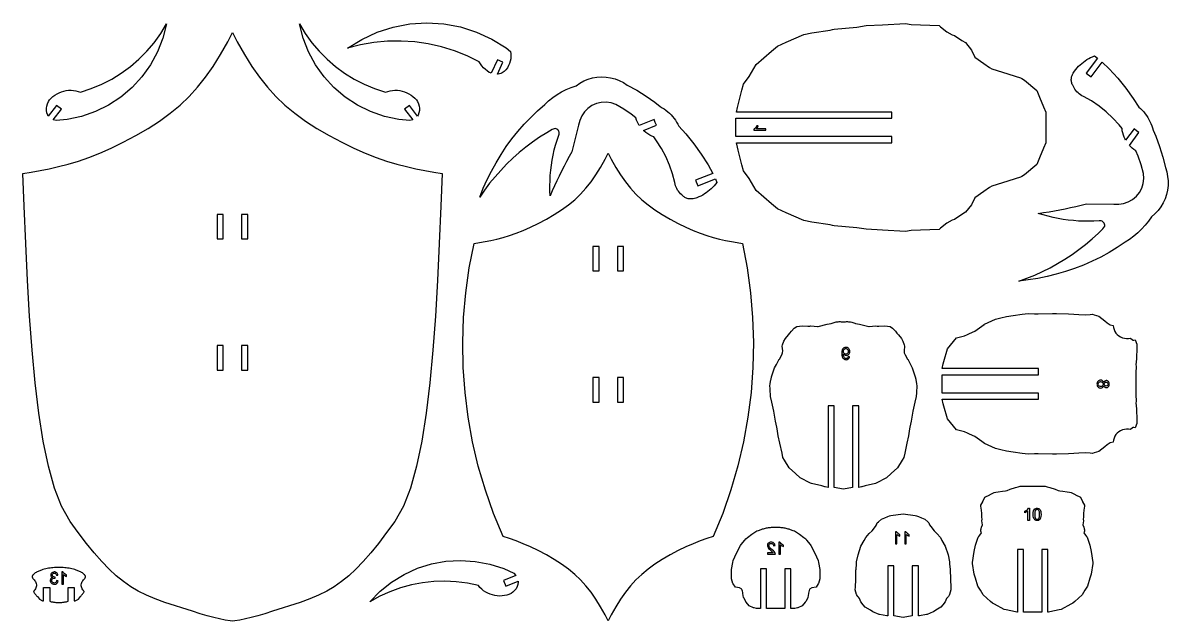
# Model space of a CAD drawing. Header units: millimetres. Extents: x 0 to 748, y -428 to 613.
# Drawn here: x 0 to 739, y -428 to -42 of the extents above; entities that cross this region are included whole.
import ezdxf

# ---------------------------------------------------------------- set-up
doc = ezdxf.new("R2010")
doc.units = ezdxf.units.MM
doc.layers.add('DEFAULT', color=7, linetype='ByLayer')

msp = doc.modelspace()

# ---------------------------------------------------------------- linework, layer by layer
at = {"layer": 'DEFAULT'}
for points in [[(24.84, -97.39), (21.72, -94.96), (16.39, -101.79), (16.05, -101.16), (15.54, -99.75), (15.26, -98.27), (15.21, -96.77), (15.39, -95.28), (15.79, -93.84), (16.42, -92.47), (17.25, -91.22), (18.25, -90.11), (19.42, -89.16), (20.69, -88.22), (22.03, -87.39), (23.43, -86.68), (24.9, -86.1), (26.41, -85.65), (27.95, -85.34), (29.52, -85.16), (31.09, -85.12), (32.66, -85.21), (34.22, -85.45), (35.75, -85.82), (37.24, -86.32), (44.15, -84.07), (50.86, -81.28), (57.33, -77.97), (63.52, -74.16), (69.38, -69.88), (74.89, -65.14), (80.01, -59.98), (84.71, -54.44), (88.95, -48.54), (92.72, -42.33), (90.35, -51.51), (86.88, -60.33), (82.35, -68.65), (76.84, -76.36), (70.42, -83.34), (63.2, -89.48), (55.28, -94.68), (46.78, -98.88), (37.83, -102), (28.57, -104), (21.44, -104.65), (19.6, -104.11), (24.84, -97.39)], [(249.47, -94.96), (246.35, -97.39), (251.59, -104.11), (249.75, -104.65), (242.62, -104), (233.36, -102), (224.41, -98.88), (215.91, -94.68), (207.99, -89.48), (200.77, -83.34), (194.35, -76.36), (188.84, -68.65), (184.31, -60.33), (180.84, -51.51), (178.48, -42.33), (182.24, -48.54), (186.48, -54.44), (191.18, -59.98), (196.3, -65.14), (201.81, -69.88), (207.67, -74.16), (213.86, -77.97), (220.33, -81.28), (227.04, -84.07), (233.95, -86.32), (235.44, -85.82), (236.97, -85.45), (238.53, -85.21), (240.1, -85.12), (241.68, -85.16), (243.24, -85.34), (244.78, -85.65), (246.29, -86.1), (247.76, -86.68), (249.17, -87.39), (250.51, -88.22), (251.77, -89.16), (252.94, -90.11), (253.95, -91.22), (254.77, -92.47), (255.4, -93.84), (255.8, -95.28), (255.98, -96.77), (255.93, -98.27), (255.65, -99.75), (255.14, -101.16), (254.8, -101.79), (249.47, -94.96)], [(306.28, -74.75), (309.87, -67.09), (306.28, -65.41), (302.2, -74.12), (301.8, -73.95), (301.05, -73.55), (299.73, -72.68), (298.5, -71.7), (297.36, -70.61), (296.32, -69.42), (295.39, -68.15), (294.57, -66.81), (286.7, -62.92), (278.54, -59.67), (270.15, -57.07), (261.59, -55.14), (252.9, -53.89), (244.13, -53.33), (235.35, -53.47), (226.61, -54.3), (217.96, -55.82), (209.46, -58.01), (218.74, -52.26), (228.67, -47.68), (239.07, -44.36), (249.81, -42.34), (260.71, -41.65), (271.61, -42.3), (282.36, -44.29), (292.77, -47.57), (302.71, -52.11), (312.02, -57.83), (314.77, -60.02), (314.98, -61.58), (315.02, -63.16), (314.89, -64.73), (314.59, -66.28), (314.12, -67.79), (313.49, -69.23), (312.71, -70.6), (311.79, -71.88), (310.74, -73.05), (310.03, -73.53), (309.27, -73.94), (308.48, -74.27), (307.66, -74.53), (306.82, -74.7), (306.28, -74.75)], [(460.63, -119.01), (560.78, -119.01), (560.78, -115.05), (460.27, -115.05), (460.27, -103.22), (560.78, -103.22), (560.78, -99.26), (460.63, -99.26), (461.15, -96.34), (461.76, -94.49), (464.14, -85.06), (465.12, -81.17), (468.8, -76.24), (473.29, -68.39), (483.17, -59.89), (487.09, -56.61), (492.75, -54.14), (504.02, -49.22), (509.2, -48.11), (521.04, -46.26), (522.61, -45.89), (523.58, -45.67), (538.26, -44.33), (544.36, -43.43), (554.74, -42.86), (569.78, -42.03), (573.28, -42.73), (591.37, -43.4), (592.34, -44.17), (596.39, -47.39), (599.77, -49.32), (601.31, -49.86), (606.12, -52.91), (608.47, -54.4), (612.31, -59.19), (614.51, -63.71), (620.26, -67.92), (623.9, -70.37), (625.32, -71.33), (632.3, -73.45), (643.83, -77.09), (644.72, -77.61), (646.54, -78.67), (654.5, -85.32), (656.25, -89.59), (658.82, -95.87), (660.33, -99.29), (660.33, -118.98), (658.82, -122.4), (656.25, -128.68), (654.5, -132.95), (646.54, -139.6), (644.72, -140.66), (643.83, -141.18), (632.3, -144.83), (625.32, -146.94), (623.9, -147.9), (620.26, -150.35), (614.51, -154.56), (612.31, -159.08), (608.47, -163.87), (606.12, -165.36), (601.31, -168.41), (599.77, -168.95), (596.39, -170.88), (592.34, -174.11), (591.37, -174.87), (573.28, -175.54), (569.78, -176.24), (554.74, -175.41), (544.36, -174.84), (538.26, -173.94), (523.58, -172.6), (522.61, -172.38), (521.04, -172.01), (509.2, -170.16), (504.02, -169.06), (492.75, -164.13), (487.09, -161.66), (483.17, -158.38), (473.29, -149.88), (468.8, -142.03), (465.12, -137.1), (464.14, -133.21), (461.76, -123.79), (461.15, -121.93), (460.63, -119.01)], [(136.81, -427.5), (135.28, -427.65), (133.75, -427.5), (130.51, -427), (126.99, -426.28), (123.16, -425.36), (118.98, -424.23), (114.4, -422.89), (109.39, -421.34), (91.61, -415.6), (85.29, -413.37), (79.67, -411.01), (74.46, -408.4), (69.56, -405.48), (64.84, -402.18), (60.21, -398.42), (55.59, -394.13), (50.9, -389.25), (46.08, -383.71), (41.07, -377.48), (35.77, -370.48), (30.58, -363.34), (24.98, -353.58), (20.42, -341.88), (16.46, -327.76), (13.08, -311.56), (10.24, -293.52), (7.87, -273.9), (5.91, -252.91), (4.29, -230.79), (2.94, -207.77), (1.8, -184.08), (0.8, -159.93), (0, -138.84), (5.42, -137.97), (11.12, -136.97), (16.99, -135.8), (23.04, -134.41), (29.31, -132.76), (35.82, -130.78), (42.58, -128.43), (49.63, -125.67), (57, -122.44), (64.72, -118.7), (72.85, -114.39), (80.85, -109.74), (88.24, -104.96), (95.08, -99.97), (101.42, -94.71), (107.3, -89.11), (112.79, -83.11), (117.94, -76.66), (122.84, -69.69), (127.57, -62.11), (132.2, -53.86), (135.28, -47.86), (138.36, -53.86), (143, -62.11), (147.72, -69.69), (152.62, -76.66), (157.77, -83.11), (163.26, -89.11), (169.14, -94.71), (175.48, -99.97), (182.32, -104.96), (189.72, -109.74), (197.72, -114.39), (205.84, -118.7), (213.56, -122.44), (220.93, -125.67), (227.98, -128.43), (234.75, -130.78), (241.25, -132.76), (247.52, -134.41), (253.57, -135.8), (259.44, -136.97), (265.14, -137.97), (270.56, -138.84), (269.76, -159.93), (268.76, -184.08), (267.62, -207.77), (266.27, -230.79), (264.65, -252.91), (262.69, -273.9), (260.33, -293.52), (257.48, -311.56), (254.11, -327.76), (250.14, -341.88), (245.58, -353.58), (239.98, -363.34), (234.79, -370.48), (229.5, -377.48), (224.48, -383.71), (219.66, -389.25), (214.97, -394.13), (210.35, -398.42), (205.73, -402.18), (201.01, -405.48), (196.1, -408.4), (190.89, -411.01), (185.28, -413.37), (178.95, -415.6), (161.17, -421.34), (156.16, -422.89), (151.58, -424.23), (147.4, -425.36), (143.57, -426.28), (140.05, -427), (136.81, -427.5)], [(729.49, -110.85), (731.21, -114.83), (733.65, -121.44), (735.71, -128.18), (737.39, -135.02), (738.29, -137.82), (738.88, -140.71), (739.17, -143.64), (739.14, -146.59), (738.8, -149.52), (738.15, -152.39), (737.2, -155.18), (735.96, -157.85), (734.45, -160.38), (732.67, -162.73), (730.66, -164.88), (728.42, -166.8), (726.49, -169.6), (724.38, -172.26), (722.1, -174.78), (719.66, -177.15), (717.08, -179.36), (714.35, -181.39), (711.5, -183.24), (706.36, -186.62), (701.07, -189.78), (695.66, -192.71), (690.13, -195.41), (684.49, -197.88), (678.76, -200.11), (672.93, -202.09), (667.03, -203.83), (661.05, -205.32), (655.03, -206.55), (648.95, -207.53), (642.84, -208.26), (648.02, -206.42), (653.12, -204.37), (658.13, -202.11), (663.05, -199.66), (667.87, -197.01), (672.58, -194.17), (677.17, -191.14), (681.63, -187.93), (685.96, -184.55), (690.16, -180.99), (694.2, -177.27), (697.01, -174.46), (698.24, -172.76), (698.26, -172.12), (698.14, -171.49), (697.9, -170.9), (697.54, -170.37), (697.07, -169.93), (696.53, -169.59), (695.93, -169.38), (695.29, -169.29), (694.66, -169.34), (691.34, -169.54), (688.02, -169.63), (684.7, -169.62), (681.38, -169.49), (678.06, -169.25), (674.76, -168.9), (671.47, -168.45), (668.2, -167.88), (664.94, -167.21), (661.72, -166.43), (658.52, -165.54), (655.35, -164.54), (658.84, -164.04), (662.33, -163.49), (665.81, -162.9), (669.28, -162.25), (672.75, -161.56), (676.2, -160.82), (679.64, -160.03), (683.07, -159.19), (686.49, -158.31), (704.17, -158.61), (707.35, -158.72), (710.49, -158.24), (713.5, -157.19), (716.26, -155.61), (718.68, -153.55), (720.68, -151.07), (722.19, -148.27), (723.16, -145.25), (723.56, -142.09), (723.37, -138.92), (721.8, -133.19), (719.79, -127.61), (718.24, -124.19), (717.04, -123.36), (715.9, -122.45), (714.84, -121.45), (714.18, -120.73), (720.37, -112.45), (718.79, -111.27), (717.2, -110.08), (711.77, -117.34), (711.43, -116.74), (710.81, -115.41), (710.3, -114.04), (709.9, -112.64), (709.6, -111.21), (709.42, -109.76), (707.57, -107.39), (703.56, -103.02), (699.21, -98.98), (694.57, -95.3), (689.64, -91.99), (684.47, -89.09), (683.55, -88.63), (682.68, -88.1), (681.85, -87.5), (681.06, -86.84), (680.34, -86.11), (679.67, -85.33), (679.07, -84.51), (678.53, -83.63), (678.06, -82.72), (677.86, -82.24), (677.58, -81.78), (677.33, -81.29), (677.13, -80.79), (676.96, -80.27), (676.83, -79.74), (676.74, -79.21), (676.69, -78.66), (676.69, -78.12), (676.72, -77.58), (676.8, -77.04), (676.91, -76.51), (677.16, -75.69), (677.46, -74.9), (677.83, -74.13), (678.26, -73.39), (678.74, -72.69), (679.58, -71.61), (680.47, -70.58), (681.41, -69.59), (682.4, -68.65), (683.42, -67.75), (684.49, -66.9), (685.59, -66.1), (686.73, -65.36), (687.91, -64.66), (689.11, -64.03), (690.35, -63.45), (691.61, -62.93), (693.56, -64.39), (686.28, -74.13), (689.45, -76.5), (696.58, -66.97), (701.04, -71.29), (706.62, -77.35), (711.86, -83.71), (716.72, -90.36), (720.35, -95.96), (721.44, -96.96), (722.47, -98.02), (723.46, -99.12), (724.38, -100.27), (725.25, -101.47), (726.05, -102.71), (726.8, -103.99), (727.47, -105.31), (728.08, -106.65), (728.62, -108.03), (729.09, -109.43), (729.49, -110.85)], [(407.96, -92.9), (411.36, -95.6), (412.63, -96.35), (413.86, -97.17), (415.05, -98.05), (416.19, -98.98), (417.29, -99.98), (418.33, -101.02), (419.32, -102.12), (420.26, -103.27), (421.13, -104.46), (421.94, -105.7), (422.69, -106.97), (423.37, -108.28), (427.85, -113.24), (433.01, -119.66), (437.8, -126.36), (442.21, -133.32), (445.23, -138.75), (434.18, -143.17), (435.65, -146.84), (446.94, -142.33), (447.85, -144.59), (447.02, -145.68), (446.14, -146.72), (445.21, -147.72), (444.24, -148.67), (443.22, -149.58), (442.17, -150.44), (441.07, -151.25), (439.94, -152.01), (438.77, -152.72), (437.57, -153.37), (436.34, -153.96), (435.09, -154.49), (434.29, -154.78), (433.46, -155), (432.63, -155.16), (431.78, -155.25), (430.93, -155.28), (430.38, -155.25), (429.84, -155.18), (429.31, -155.07), (428.79, -154.93), (428.28, -154.74), (427.78, -154.52), (427.3, -154.26), (426.85, -153.96), (426.41, -153.63), (426.01, -153.27), (425.63, -152.88), (425.22, -152.55), (424.46, -151.87), (423.76, -151.12), (423.11, -150.33), (422.53, -149.48), (422.02, -148.59), (421.59, -147.66), (421.22, -146.71), (420.94, -145.72), (420.73, -144.72), (419.26, -138.97), (417.34, -133.36), (414.99, -127.91), (412.21, -122.67), (409.03, -117.67), (407.22, -115.27), (405.86, -114.72), (404.56, -114.06), (403.31, -113.31), (402.12, -112.46), (401, -111.52), (400.5, -111.04), (408.92, -107.67), (408.19, -105.83), (407.45, -103.99), (397.85, -107.83), (397.33, -107.01), (396.64, -105.72), (396.05, -104.39), (395.57, -103.01), (392.66, -100.62), (387.79, -97.24), (382.67, -94.25), (379.65, -93.24), (376.5, -92.81), (373.32, -92.97), (370.23, -93.7), (367.32, -94.99), (364.7, -96.8), (362.46, -99.05), (360.67, -101.68), (359.4, -104.6), (358.68, -107.69), (354.39, -124.85), (352.65, -127.92), (350.96, -131.02), (349.3, -134.14), (347.69, -137.29), (346.13, -140.45), (344.61, -143.64), (343.13, -146.84), (341.7, -150.07), (340.31, -153.32), (340.17, -150), (340.14, -146.68), (340.22, -143.36), (340.41, -140.04), (340.71, -136.73), (341.12, -133.44), (341.64, -130.16), (342.27, -126.89), (343.01, -123.66), (343.85, -120.44), (344.8, -117.26), (345.85, -114.11), (346.06, -113.5), (346.14, -112.87), (346.09, -112.23), (345.9, -111.62), (345.6, -111.06), (345.18, -110.57), (344.67, -110.18), (344.09, -109.91), (343.47, -109.76), (341.51, -110.5), (338.07, -112.5), (333.43, -115.44), (328.91, -118.57), (324.52, -121.88), (320.26, -125.36), (316.15, -129.01), (312.19, -132.82), (308.38, -136.79), (304.74, -140.9), (301.27, -145.16), (297.97, -149.56), (294.85, -154.09), (297.13, -148.37), (299.65, -142.76), (302.4, -137.25), (305.38, -131.87), (308.59, -126.61), (312.01, -121.5), (315.65, -116.54), (319.49, -111.73), (323.54, -107.09), (327.77, -102.62), (332.19, -98.33), (336.78, -94.24), (339.31, -91.96), (341.98, -89.86), (344.77, -87.93), (347.69, -86.19), (350.72, -84.64), (353.84, -83.29), (357.04, -82.15), (359.48, -80.49), (362.07, -79.1), (364.8, -77.99), (367.64, -77.18), (370.54, -76.67), (373.48, -76.48), (376.42, -76.6), (379.34, -77.03), (382.19, -77.76), (384.95, -78.8), (387.58, -80.12), (390.06, -81.72), (396.24, -85.11), (402.21, -88.84), (407.96, -92.9)], [(479.59, -110.93), (479.59, -109.98), (473.49, -109.98), (473.82, -109.58), (474.15, -109.07), (474.65, -108.06), (473.72, -108.06), (473.3, -108.81), (472.81, -109.47), (472.28, -109.98), (471.77, -110.32), (471.77, -110.93), (479.59, -110.93)], [(375.83, -129.58), (377.81, -125.74), (379.78, -129.58), (382.74, -134.86), (385.77, -139.7), (388.9, -144.17), (392.2, -148.3), (395.71, -152.13), (399.48, -155.72), (403.53, -159.09), (407.91, -162.28), (412.64, -165.34), (417.77, -168.31), (422.97, -171.07), (427.9, -173.47), (432.62, -175.53), (437.13, -177.3), (441.46, -178.8), (445.63, -180.07), (449.64, -181.13), (453.51, -182.02), (457.27, -182.77), (460.92, -183.41), (464.39, -183.96), (467.41, -199.78), (469.6, -215.74), (470.96, -231.78), (471.47, -247.88), (471.15, -263.98), (469.98, -280.05), (467.97, -296.03), (465.13, -311.88), (461.46, -327.56), (456.98, -343.03), (451.7, -358.25), (445.63, -373.17), (441.46, -374.43), (437.13, -375.93), (432.62, -377.7), (427.9, -379.77), (422.97, -382.16), (417.77, -384.92), (412.64, -387.89), (407.91, -390.95), (403.53, -394.15), (399.48, -397.52), (395.71, -401.1), (392.2, -404.94), (388.9, -409.07), (385.77, -413.53), (382.74, -418.38), (379.78, -423.66), (377.81, -427.5), (375.83, -423.66), (372.87, -418.38), (369.85, -413.53), (366.71, -409.07), (363.41, -404.94), (359.9, -401.1), (356.14, -397.52), (352.08, -394.15), (347.7, -390.95), (342.97, -387.89), (337.85, -384.92), (332.65, -382.16), (327.71, -379.77), (322.99, -377.7), (318.48, -375.93), (314.15, -374.43), (309.99, -373.17), (303.84, -358.27), (298.49, -343.07), (293.95, -327.61), (290.25, -311.92), (287.39, -296.06), (285.37, -280.07), (284.21, -264), (283.9, -247.89), (284.45, -231.78), (285.86, -215.73), (288.12, -199.77), (291.23, -183.96), (294.7, -183.41), (298.35, -182.77), (302.1, -182.02), (305.98, -181.13), (309.99, -180.07), (314.15, -178.8), (318.48, -177.3), (322.99, -175.53), (327.71, -173.47), (332.65, -171.07), (337.85, -168.31), (342.97, -165.34), (347.7, -162.28), (352.08, -159.09), (356.14, -155.72), (359.9, -152.13), (363.41, -148.3), (366.71, -144.17), (369.85, -139.7), (372.87, -134.86), (375.83, -129.58)], [(125.4, -165.22), (125.4, -181.06), (127.38, -181.06), (129.36, -181.06), (129.36, -165.22), (127.38, -165.22), (125.4, -165.22)], [(141.2, -165.22), (141.2, -181.06), (143.18, -181.06), (145.16, -181.06), (145.16, -165.22), (143.18, -165.22), (141.2, -165.22)], [(367.93, -185.86), (367.93, -201.7), (369.91, -201.7), (371.89, -201.7), (371.89, -185.86), (369.91, -185.86), (367.93, -185.86)], [(383.72, -185.86), (383.72, -201.7), (385.7, -201.7), (387.68, -201.7), (387.68, -185.86), (385.7, -185.86), (383.72, -185.86)], [(593.29, -280.47), (593.29, -268.64), (655.6, -268.64), (655.6, -264.68), (593.29, -264.68), (594.05, -261.7), (594.4, -260.15), (596.81, -251.98), (596.83, -251.96), (596.87, -251.91), (602.49, -244.94), (607.73, -243.54), (609.78, -242.75), (611.07, -242.15), (614.39, -240.61), (620.48, -236.17), (620.52, -236.13), (620.58, -236.09), (627.85, -232.77), (631.11, -232.04), (634.84, -231.16), (639.24, -230.49), (644.9, -229.62), (648.77, -229.07), (653.01, -229.38), (655.4, -229.33), (664.46, -229.23), (665.18, -229.21), (667.16, -229.27), (674.94, -229.34), (678.26, -229.53), (681.62, -229.73), (686.09, -229.94), (688.87, -229.74), (690.32, -229.5), (691.51, -230.09), (694.5, -230.99), (698.27, -233.9), (699.85, -235.11), (701.84, -236.47), (703.76, -236.96), (703.93, -238.25), (704.28, -239.51), (704.82, -240.69), (705.53, -241.79), (706.38, -242.77), (707.38, -243.61), (708.49, -244.3), (709.68, -244.82), (710.94, -245.15), (712.24, -245.29), (713.54, -245.25), (714.82, -245.01), (716.14, -246.25), (716.3, -246.4), (716.46, -246.47), (716.98, -246.37), (717.95, -246.15), (718.93, -248.87), (719.01, -249.43), (718.89, -251.13), (718.77, -258.41), (718.4, -262.29), (718.47, -263.22), (718.46, -264.13), (718.41, -266.66), (718.41, -282.45), (718.46, -284.98), (718.47, -285.89), (718.4, -286.81), (718.77, -290.69), (718.89, -297.97), (719.01, -299.67), (718.93, -300.24), (717.95, -302.95), (716.98, -302.73), (716.46, -302.63), (716.3, -302.7), (716.14, -302.86), (714.82, -304.1), (713.54, -303.86), (712.24, -303.81), (710.94, -303.96), (709.68, -304.29), (708.49, -304.81), (707.38, -305.49), (706.38, -306.34), (705.53, -307.32), (704.82, -308.41), (704.28, -309.6), (703.93, -310.85), (703.76, -312.15), (701.84, -312.64), (699.85, -313.99), (698.27, -315.2), (694.5, -318.12), (691.51, -319.02), (690.32, -319.6), (688.87, -319.37), (686.09, -319.16), (681.62, -319.38), (678.26, -319.57), (674.94, -319.76), (667.16, -319.84), (665.18, -319.89), (664.46, -319.87), (655.4, -319.77), (653.01, -319.73), (648.77, -320.03), (644.9, -319.48), (639.24, -318.62), (634.84, -317.95), (631.11, -317.07), (627.85, -316.34), (620.58, -313.01), (620.52, -312.98), (620.48, -312.94), (614.39, -308.5), (611.07, -306.95), (609.78, -306.35), (607.73, -305.57), (602.49, -304.16), (596.87, -297.2), (596.83, -297.15), (596.81, -297.13), (594.4, -288.95), (594.05, -287.4), (593.29, -284.43), (655.6, -284.43), (655.6, -280.47), (593.29, -280.47)], [(528.91, -234.49), (529.58, -234.58), (530.25, -234.49), (530.92, -234.44), (531.6, -234.41), (532.27, -234.41), (532.94, -234.45), (533.61, -234.52), (534.28, -234.62), (534.94, -234.75), (535.59, -234.91), (536.24, -235.1), (536.88, -235.32), (537.5, -235.57), (540, -236.01), (545.95, -237.46), (546.28, -237.52), (550.56, -237.1), (551.29, -237.32), (552.44, -237.27), (556.26, -237.13), (559.67, -237.5), (561.28, -238.54), (563.14, -240.59), (564.14, -241.84), (565.09, -242.95), (567, -245.21), (567.98, -246.95), (568.78, -249.29), (569.12, -250.28), (568.71, -253.2), (568.77, -254.64), (569.41, -255.81), (570.9, -258.55), (571.14, -258.71), (571.31, -259.05), (572.39, -261.3), (572.8, -262.17), (574.07, -264.21), (574.63, -266.14), (575.9, -270.03), (576.25, -271.49), (576.35, -272.02), (576.77, -274.43), (576.97, -276.06), (576.92, -277.43), (576.81, -278.65), (576.79, -279.32), (576.72, -281.51), (576.62, -281.77), (576.56, -282.68), (575.8, -286.35), (574.4, -292.15), (574.27, -293.42), (573.32, -298.67), (572.5, -302.59), (572.36, -303.59), (571.59, -308.07), (570.51, -312.79), (569.19, -319.21), (568.65, -322.04), (567.57, -323.9), (564.49, -328.79), (560.41, -332.45), (557.49, -335.14), (550.84, -338.61), (550.24, -338.92), (543.59, -340.44), (541.52, -341.02), (541.33, -341.06), (539.46, -341.52), (539.46, -288.79), (535.5, -288.79), (535.5, -341.52), (529.58, -342.51), (523.67, -341.52), (523.67, -288.79), (519.71, -288.79), (519.71, -341.52), (517.84, -341.06), (517.65, -341.02), (515.57, -340.44), (508.92, -338.92), (508.33, -338.61), (501.68, -335.14), (498.75, -332.45), (494.68, -328.79), (491.6, -323.9), (490.51, -322.04), (489.98, -319.21), (488.66, -312.79), (487.57, -308.07), (486.8, -303.59), (486.66, -302.59), (485.85, -298.67), (484.9, -293.42), (484.76, -292.15), (483.37, -286.35), (482.61, -282.68), (482.55, -281.77), (482.44, -281.51), (482.37, -279.32), (482.35, -278.65), (482.25, -277.43), (482.2, -276.06), (482.39, -274.43), (482.82, -272.02), (482.91, -271.49), (483.26, -270.03), (484.53, -266.14), (485.09, -264.21), (486.36, -262.17), (486.78, -261.3), (487.85, -259.05), (488.03, -258.71), (488.27, -258.55), (489.76, -255.81), (490.39, -254.64), (490.45, -253.2), (490.04, -250.28), (490.38, -249.29), (491.19, -246.95), (492.17, -245.21), (494.08, -242.95), (495.02, -241.84), (496.03, -240.59), (497.89, -238.54), (499.5, -237.5), (502.91, -237.13), (506.72, -237.27), (507.87, -237.32), (508.6, -237.1), (512.88, -237.52), (513.21, -237.46), (519.16, -236.01), (521.66, -235.57), (522.29, -235.32), (522.92, -235.1), (523.57, -234.91), (524.22, -234.75), (524.89, -234.62), (525.55, -234.52), (526.22, -234.45), (526.9, -234.41), (527.57, -234.41), (528.24, -234.44), (528.91, -234.49)], [(125.4, -249.89), (125.4, -265.73), (127.38, -265.73), (129.36, -265.73), (129.36, -249.89), (127.38, -249.89), (125.4, -249.89)], [(141.2, -249.89), (141.2, -265.73), (143.18, -265.73), (145.16, -265.73), (145.16, -249.89), (143.18, -249.89), (141.2, -249.89)], [(533.55, -257.03), (532.63, -256.95), (532.46, -257.51), (532.18, -257.89), (531.81, -258.11), (531.34, -258.18), (530.93, -258.13), (530.57, -257.98), (530.26, -257.74), (530.02, -257.44), (529.83, -257.04), (529.67, -256.53), (529.56, -255.95), (529.52, -255.36), (529.53, -255.17), (529.87, -255.58), (530.31, -255.91), (530.83, -256.12), (531.39, -256.19), (531.85, -256.15), (532.28, -256.02), (532.67, -255.8), (533.02, -255.49), (533.32, -255.11), (533.53, -254.68), (533.65, -254.19), (533.69, -253.64), (533.65, -253.08), (533.52, -252.58), (533.3, -252.13), (532.99, -251.74), (532.62, -251.42), (532.21, -251.2), (531.75, -251.06), (531.24, -251.01), (530.52, -251.12), (529.86, -251.42), (529.3, -251.92), (528.9, -252.59), (528.76, -253.01), (528.65, -253.52), (528.57, -254.78), (528.65, -256.12), (528.9, -257.16), (529.3, -257.94), (529.56, -258.25), (529.86, -258.5), (530.19, -258.71), (530.56, -258.85), (530.94, -258.94), (531.36, -258.97), (531.8, -258.94), (532.19, -258.84), (532.54, -258.68), (532.85, -258.46), (533.11, -258.18), (533.32, -257.85), (533.46, -257.47), (533.55, -257.03)], [(529.63, -253.6), (529.66, -253.21), (529.74, -252.86), (529.88, -252.55), (530.07, -252.29), (530.3, -252.08), (530.56, -251.93), (530.83, -251.84), (531.13, -251.81), (531.44, -251.84), (531.72, -251.94), (531.99, -252.1), (532.24, -252.33), (532.44, -252.61), (532.59, -252.92), (532.68, -253.28), (532.71, -253.68), (532.68, -254.03), (532.6, -254.35), (532.46, -254.63), (532.26, -254.88), (532.02, -255.09), (531.76, -255.23), (531.47, -255.32), (531.15, -255.35), (530.84, -255.32), (530.55, -255.23), (530.29, -255.09), (530.06, -254.88), (529.88, -254.63), (529.74, -254.33), (529.63, -253.6)], [(367.93, -270.53), (367.93, -286.37), (369.91, -286.37), (371.89, -286.37), (371.89, -270.53), (369.91, -270.53), (367.93, -270.53)], [(383.72, -270.53), (383.72, -286.37), (385.7, -286.37), (387.68, -286.37), (387.68, -270.53), (385.7, -270.53), (383.72, -270.53)], [(697.62, -275.8), (697.88, -276.32), (698.24, -276.68), (698.69, -276.9), (699.21, -276.97), (699.62, -276.93), (699.99, -276.82), (700.33, -276.63), (700.64, -276.36), (700.89, -276.03), (701.07, -275.65), (701.18, -275.21), (701.22, -274.73), (701.18, -274.25), (701.07, -273.81), (700.88, -273.43), (700.62, -273.09), (700.31, -272.82), (699.97, -272.63), (699.59, -272.51), (699.18, -272.47), (698.68, -272.54), (698.24, -272.75), (697.88, -273.11), (697.62, -273.62), (697.31, -272.99), (696.87, -272.53), (696.3, -272.24), (695.62, -272.15), (695.14, -272.2), (694.7, -272.33), (694.3, -272.55), (693.94, -272.86), (693.65, -273.24), (693.43, -273.68), (693.31, -274.17), (693.26, -274.72), (693.31, -275.27), (693.44, -275.76), (693.65, -276.19), (693.95, -276.58), (694.31, -276.88), (694.71, -277.11), (695.16, -277.24), (695.65, -277.28), (696.35, -277.19), (696.92, -276.9), (697.35, -276.43), (697.62, -275.8)], [(695.64, -276.3), (695.24, -276.25), (694.85, -276.11), (694.51, -275.86), (694.26, -275.53), (694.1, -275.13), (694.05, -274.71), (694.08, -274.38), (694.16, -274.08), (694.3, -273.81), (694.49, -273.57), (694.73, -273.38), (694.99, -273.24), (695.29, -273.16), (695.61, -273.13), (695.94, -273.16), (696.24, -273.24), (696.51, -273.39), (696.75, -273.59), (696.95, -273.83), (697.09, -274.11), (697.18, -274.41), (697.21, -274.74), (697.18, -275.06), (697.09, -275.35), (696.96, -275.62), (696.76, -275.86), (696.52, -276.05), (696.26, -276.19), (695.97, -276.27), (695.64, -276.3)], [(699.24, -275.99), (698.74, -275.9), (698.34, -275.64), (698.07, -275.23), (697.99, -274.71), (698.07, -274.21), (698.33, -273.81), (698.72, -273.54), (699.19, -273.45), (699.67, -273.54), (700.07, -273.82), (700.34, -274.22), (700.43, -274.72), (700.34, -275.22), (700.08, -275.63), (699.69, -275.9), (699.24, -275.99)], [(643.86, -340.61), (659.65, -340.61), (659.86, -340.67), (661.02, -340.98), (662.77, -341.45), (666.26, -342.56), (668.2, -343.45), (669.33, -343.66), (671.23, -343.87), (674.07, -344.33), (675.46, -344.56), (676.54, -344.58), (679.12, -345.97), (679.3, -346.08), (682.6, -347.75), (683.86, -350.4), (683.97, -350.61), (685.12, -352.76), (685.11, -353.53), (685.02, -354.72), (684.86, -356.13), (684.61, -358.3), (684.64, -358.64), (684.57, -360.58), (684.42, -361.79), (684.5, -363.02), (684.22, -365.54), (684.7, -367), (685.1, -368.22), (685.16, -368.72), (685.16, -369.19), (685.23, -369.6), (685.24, -369.69), (684.87, -370.66), (685.89, -372.17), (686.46, -373), (686.87, -373.47), (687.14, -374.24), (688.65, -378.62), (689.53, -382.73), (690.51, -389.87), (690.54, -390.21), (690.51, -390.57), (689.45, -397.35), (688.65, -399.96), (687.07, -405.06), (685.53, -407.76), (683.78, -410.78), (679, -414.99), (677.71, -416.13), (676.4, -416.81), (670.14, -420.2), (668.82, -420.46), (662.88, -421.62), (662.03, -421.8), (661.63, -421.88), (661.63, -381.42), (659.65, -381.42), (657.67, -381.42), (657.67, -421.88), (645.84, -421.88), (645.84, -381.42), (643.86, -381.42), (641.88, -381.42), (641.88, -421.88), (641.48, -421.8), (640.62, -421.62), (634.69, -420.46), (633.37, -420.2), (627.11, -416.81), (625.8, -416.13), (624.51, -414.99), (619.73, -410.78), (617.98, -407.76), (616.44, -405.06), (614.86, -399.96), (614.05, -397.35), (612.99, -390.57), (612.96, -390.21), (613, -389.87), (613.97, -382.73), (614.86, -378.62), (616.37, -374.24), (616.64, -373.47), (617.05, -373), (617.61, -372.17), (618.64, -370.66), (618.26, -369.69), (618.28, -369.6), (618.35, -369.19), (618.35, -368.72), (618.41, -368.22), (618.81, -367), (619.29, -365.54), (619.01, -363.02), (619.09, -361.79), (618.94, -360.58), (618.87, -358.64), (618.89, -358.3), (618.65, -356.13), (618.48, -354.72), (618.4, -353.53), (618.39, -352.76), (619.54, -350.61), (619.65, -350.4), (620.91, -347.75), (624.21, -346.08), (624.39, -345.97), (626.97, -344.58), (628.05, -344.56), (629.43, -344.33), (632.28, -343.87), (634.18, -343.66), (635.31, -343.45), (637.25, -342.56), (640.74, -341.45), (642.49, -340.98), (643.65, -340.67), (643.86, -340.61)], [(560.22, -359.43), (568.11, -358.44), (576.01, -359.43), (576.85, -359.77), (578, -360.25), (579.95, -360.96), (582.05, -361.89), (584.04, -363.67), (584.76, -364.31), (585.23, -365.44), (586.02, -366.54), (588.09, -369.37), (589.9, -371.15), (592.25, -373.81), (593.22, -375.57), (595.28, -379.33), (597.13, -384.87), (597.15, -384.96), (598.08, -389.48), (598.13, -389.69), (598.18, -390.91), (598.45, -394.16), (598.51, -394.86), (598.68, -400.25), (598.71, -400.92), (598.91, -405.8), (598.98, -407.43), (598.1, -410.42), (598.02, -410.81), (597.95, -411.01), (597.37, -411.73), (596.95, -412.23), (596.21, -413.11), (595.36, -415.29), (593.78, -417.23), (592.5, -418.64), (589.22, -420.67), (587.69, -421.64), (587.56, -421.76), (583.59, -423.38), (583.29, -423.5), (578.69, -424.18), (578.31, -424.22), (577.99, -424.26), (577.99, -391.98), (574.03, -391.98), (574.03, -424.26), (568.11, -425.25), (562.2, -424.26), (562.2, -391.98), (558.24, -391.98), (558.24, -424.26), (557.92, -424.22), (557.54, -424.18), (552.94, -423.5), (552.63, -423.38), (548.67, -421.76), (548.53, -421.64), (547.01, -420.67), (543.73, -418.64), (542.44, -417.23), (540.87, -415.29), (540.02, -413.11), (539.27, -412.23), (538.86, -411.73), (538.28, -411.01), (538.21, -410.81), (538.13, -410.42), (537.25, -407.43), (537.32, -405.8), (537.52, -400.92), (537.54, -400.25), (537.72, -394.86), (537.78, -394.16), (538.05, -390.91), (538.1, -389.69), (538.15, -389.48), (539.08, -384.96), (539.1, -384.87), (540.95, -379.33), (543.01, -375.57), (543.98, -373.81), (546.33, -371.15), (548.14, -369.37), (550.21, -366.54), (551, -365.44), (551.47, -364.31), (552.19, -363.67), (554.18, -361.89), (556.28, -360.96), (558.22, -360.25), (559.38, -359.77), (560.22, -359.43)], [(649.65, -362.67), (648.69, -362.67), (648.69, -356.58), (648.3, -356.9), (647.79, -357.23), (646.78, -357.73), (646.78, -356.8), (647.53, -356.39), (648.18, -355.89), (648.7, -355.36), (649.03, -354.85), (649.65, -354.85), (649.65, -362.67)], [(652.1, -358.83), (652.17, -357.58), (652.38, -356.6), (652.74, -355.86), (653.23, -355.31), (653.53, -355.11), (653.86, -354.96), (654.23, -354.88), (654.64, -354.85), (655.23, -354.91), (655.74, -355.1), (656.17, -355.41), (656.52, -355.83), (656.79, -356.36), (657, -356.99), (657.13, -357.79), (657.18, -358.83), (657.11, -360.07), (656.9, -361.04), (656.54, -361.79), (656.05, -362.34), (655.76, -362.54), (655.42, -362.69), (655.05, -362.77), (654.64, -362.8), (654.11, -362.75), (653.63, -362.6), (653.22, -362.35), (652.87, -361.99), (652.53, -361.43), (652.29, -360.72), (652.15, -359.85), (652.1, -358.83)], [(653.08, -358.83), (653.11, -359.71), (653.19, -360.42), (653.33, -360.98), (653.53, -361.38), (653.77, -361.66), (654.03, -361.86), (654.32, -361.98), (654.64, -362.01), (654.95, -361.98), (655.24, -361.86), (655.51, -361.66), (655.75, -361.38), (655.94, -360.98), (656.08, -360.42), (656.17, -359.7), (656.19, -358.83), (656.17, -357.95), (656.08, -357.23), (655.94, -356.67), (655.75, -356.27), (655.51, -356), (655.24, -355.8), (654.95, -355.68), (654.63, -355.64), (654.32, -355.68), (654.04, -355.78), (653.79, -355.95), (653.58, -356.2), (653.36, -356.63), (653.21, -357.21), (653.11, -357.94), (653.08, -358.83)], [(485.22, -367.03), (485.88, -367.03), (486.55, -367.03), (487.22, -367.03), (487.88, -367.06), (488.54, -367.1), (489.21, -367.16), (489.87, -367.24), (490.53, -367.33), (491.19, -367.43), (491.84, -367.56), (492.49, -367.7), (493.14, -367.85), (493.78, -368.02), (494.31, -368.18), (495.33, -368.6), (497.05, -369.17), (497.98, -369.48), (499.31, -370.18), (501.21, -371.51), (504.16, -373.78), (505.25, -374.61), (505.77, -375.39), (508.19, -378.25), (508.54, -378.92), (511, -383.33), (512.26, -386.13), (513.34, -388.52), (513.47, -389.83), (514.36, -394.3), (514.39, -395.68), (514.46, -399.29), (514.31, -400.32), (513.61, -403.36), (513.39, -403.67), (511.92, -405.74), (509.26, -406.3), (507.76, -407.03), (507.72, -407.15), (507.42, -407.86), (507.4, -407.94), (507.08, -409.73), (507.07, -409.95), (506.64, -412.44), (506.54, -412.63), (505.25, -415.01), (505.2, -415.14), (504.99, -415.39), (503.02, -417.72), (500.28, -419.02), (499.87, -419.18), (498.19, -419.43), (495.83, -419.62), (495.76, -419.62), (495.76, -393.95), (491.8, -393.95), (491.8, -419.62), (479.97, -419.62), (479.97, -393.95), (476.01, -393.95), (476.01, -419.62), (475.94, -419.62), (473.58, -419.43), (471.9, -419.18), (471.49, -419.02), (468.74, -417.72), (466.78, -415.39), (466.57, -415.14), (466.52, -415.01), (465.23, -412.63), (465.13, -412.44), (464.7, -409.95), (464.69, -409.73), (464.37, -407.94), (464.35, -407.86), (464.05, -407.15), (464.01, -407.03), (462.51, -406.3), (459.85, -405.74), (458.38, -403.67), (458.16, -403.36), (457.45, -400.32), (457.31, -399.29), (457.38, -395.68), (457.4, -394.3), (458.3, -389.83), (458.43, -388.52), (459.5, -386.13), (460.77, -383.33), (463.23, -378.92), (463.58, -378.25), (466, -375.39), (466.52, -374.61), (467.61, -373.78), (470.56, -371.51), (472.46, -370.18), (473.79, -369.48), (474.72, -369.17), (476.44, -368.6), (477.46, -368.18), (477.99, -368.02), (478.63, -367.85), (479.28, -367.7), (479.93, -367.56), (480.58, -367.43), (481.24, -367.33), (481.9, -367.24), (482.56, -367.16), (483.22, -367.1), (483.89, -367.06), (484.55, -367.03), (485.22, -367.03)], [(480.51, -383.62), (480.51, -384.54), (485.66, -384.54), (485.63, -384.2), (485.55, -383.87), (485.29, -383.35), (484.92, -382.84), (484.39, -382.29), (483.67, -381.66), (482.6, -380.72), (481.95, -380.01), (481.62, -379.42), (481.5, -378.86), (481.61, -378.33), (481.91, -377.9), (482.38, -377.61), (482.97, -377.51), (483.59, -377.61), (483.85, -377.74), (484.07, -377.92), (484.26, -378.15), (484.39, -378.42), (484.49, -379.07), (485.48, -378.97), (485.39, -378.45), (485.24, -378), (485.01, -377.61), (484.72, -377.29), (484.36, -377.04), (483.95, -376.86), (483.48, -376.75), (482.95, -376.72), (482.42, -376.76), (481.94, -376.87), (481.53, -377.07), (481.17, -377.34), (480.89, -377.67), (480.68, -378.03), (480.56, -378.44), (480.52, -378.88), (480.57, -379.34), (480.71, -379.8), (480.97, -380.26), (481.35, -380.75), (481.94, -381.34), (482.82, -382.12), (483.93, -383.1), (484.33, -383.62), (480.51, -383.62)], [(487.98, -384.54), (488.94, -384.54), (488.94, -378.44), (489.34, -378.77), (489.85, -379.1), (490.85, -379.6), (490.85, -378.67), (490.1, -378.26), (489.45, -377.76), (488.94, -377.23), (488.6, -376.72), (487.98, -376.72), (487.98, -384.54)], [(563.17, -377.78), (564.13, -377.78), (564.13, -371.69), (564.53, -372.02), (565.04, -372.35), (566.04, -372.84), (566.04, -371.92), (565.29, -371.5), (564.64, -371), (564.13, -370.48), (563.79, -369.96), (563.17, -369.96), (563.17, -377.78)], [(569.22, -377.78), (570.18, -377.78), (570.18, -371.69), (570.58, -372.02), (571.09, -372.35), (572.09, -372.84), (572.09, -371.92), (571.34, -371.5), (570.69, -371), (570.18, -370.48), (569.84, -369.96), (569.22, -369.96), (569.22, -377.78)], [(310.25, -401.4), (311.74, -405.07), (319.77, -401.82), (319.75, -402.53), (319.48, -404.01), (318.99, -405.43), (318.29, -406.75), (317.39, -407.95), (316.31, -409), (315.09, -409.87), (313.74, -410.55), (312.31, -411.01), (310.83, -411.24), (309.27, -411.42), (307.69, -411.47), (306.12, -411.38), (304.56, -411.15), (303.03, -410.79), (301.53, -410.29), (300.09, -409.66), (298.7, -408.91), (297.39, -408.04), (296.16, -407.06), (295.02, -405.97), (293.98, -404.79), (286.87, -403.28), (279.66, -402.34), (272.41, -401.97), (265.14, -402.18), (257.92, -402.96), (250.78, -404.31), (243.77, -406.21), (236.93, -408.67), (230.31, -411.65), (223.94, -415.15), (230.58, -408.39), (237.99, -402.48), (246.08, -397.54), (254.71, -393.61), (263.75, -390.78), (273.08, -389.08), (282.54, -388.53), (292, -389.15), (301.31, -390.92), (310.33, -393.81), (316.83, -396.82), (318.15, -398.2), (310.25, -401.4)], [(22.68, -415.68), (23.17, -415.7), (23.22, -415.7), (23.71, -415.68), (24.21, -415.65), (24.7, -415.62), (25.2, -415.58), (25.69, -415.53), (26.18, -415.47), (26.67, -415.4), (27.16, -415.33), (27.65, -415.25), (28.14, -415.16), (28.63, -415.06), (29.11, -414.75), (29.11, -406.01), (31.09, -406.01), (33.07, -406.01), (33.07, -414.58), (33.84, -414.58), (35.78, -413.48), (37.07, -411.75), (37.32, -411.51), (37.57, -411.26), (37.81, -411), (38.04, -410.73), (38.26, -410.46), (38.48, -410.19), (38.69, -409.91), (39.11, -409.37), (39.34, -409.07), (39.44, -408.84), (39.46, -408.59), (39.45, -408.47), (39.41, -408.35), (39.36, -408.24), (39.29, -408.14), (39.2, -408.05), (39.1, -407.96), (38.65, -407.43), (38.29, -406.85), (38, -406.22), (37.81, -405.56), (37.7, -404.88), (37.7, -404.19), (37.79, -403.5), (37.97, -402.84), (38.24, -402.2), (38.6, -401.61), (39.04, -401.08), (39.98, -400.08), (40.2, -399.76), (40.29, -399.58), (40.35, -399.4), (40.38, -399.21), (40.39, -399.07), (40.39, -398.94), (40.37, -398.8), (40.35, -398.67), (40.31, -398.54), (40.27, -398.41), (40.21, -398.29), (40.15, -398.17), (40.08, -398.05), (40, -397.94), (39.91, -397.84), (39.81, -397.75), (39.53, -397.5), (38.48, -396.55), (37.92, -396.21), (37.61, -396.03), (37.26, -395.94), (34.39, -394.69), (33.49, -394.42), (32.57, -394.17), (31.65, -393.95), (30.73, -393.75), (29.8, -393.58), (28.86, -393.43), (27.92, -393.32), (26.98, -393.23), (26.03, -393.16), (25.09, -393.13), (24.14, -393.12), (23.19, -393.13), (22.25, -393.12), (21.3, -393.13), (20.36, -393.16), (19.41, -393.23), (18.47, -393.32), (17.53, -393.43), (16.59, -393.58), (15.66, -393.75), (14.74, -393.95), (13.82, -394.17), (12.9, -394.42), (12, -394.69), (9.13, -395.94), (8.78, -396.03), (8.47, -396.21), (7.91, -396.55), (6.86, -397.5), (6.58, -397.75), (6.48, -397.84), (6.39, -397.94), (6.31, -398.05), (6.24, -398.17), (6.17, -398.29), (6.12, -398.41), (6.08, -398.54), (6.04, -398.67), (6.02, -398.8), (6, -398.94), (6, -399.07), (6.01, -399.21), (6.04, -399.4), (6.1, -399.58), (6.18, -399.76), (6.41, -400.08), (7.35, -401.08), (7.79, -401.61), (8.15, -402.2), (8.42, -402.84), (8.6, -403.5), (8.69, -404.19), (8.69, -404.88), (8.58, -405.56), (8.39, -406.22), (8.1, -406.85), (7.74, -407.43), (7.29, -407.96), (7.19, -408.05), (7.1, -408.14), (7.03, -408.24), (6.98, -408.35), (6.94, -408.47), (6.92, -408.59), (6.95, -408.84), (7.04, -409.07), (7.28, -409.37), (7.7, -409.91), (7.91, -410.19), (8.13, -410.46), (8.35, -410.73), (8.58, -411), (8.82, -411.26), (9.07, -411.51), (9.32, -411.75), (10.61, -413.48), (12.55, -414.58), (13.32, -414.58), (13.32, -406.01), (15.3, -406.01), (17.28, -406.01), (17.28, -414.75), (17.76, -415.06), (18.25, -415.16), (18.74, -415.25), (19.23, -415.33), (19.72, -415.4), (20.21, -415.47), (20.7, -415.53), (21.19, -415.58), (21.69, -415.62), (22.18, -415.65), (22.68, -415.68)], [(22.72, -401.69), (21.76, -401.56), (21.54, -402.26), (21.2, -402.73), (20.76, -403), (20.24, -403.09), (19.92, -403.06), (19.62, -402.98), (19.35, -402.83), (19.1, -402.63), (18.9, -402.38), (18.75, -402.1), (18.66, -401.8), (18.64, -401.47), (18.74, -400.87), (18.88, -400.61), (19.07, -400.38), (19.3, -400.19), (19.55, -400.06), (20.16, -399.95), (20.83, -400.06), (20.73, -399.22), (20.57, -399.23), (19.99, -399.15), (19.47, -398.91), (19.26, -398.73), (19.11, -398.51), (19.02, -398.24), (18.99, -397.93), (19.07, -397.45), (19.34, -397.06), (19.75, -396.8), (20.26, -396.71), (20.77, -396.8), (21.19, -397.06), (21.5, -397.5), (21.67, -398.12), (22.62, -397.95), (22.51, -397.49), (22.34, -397.09), (22.11, -396.75), (21.83, -396.46), (21.5, -396.22), (21.13, -396.06), (20.73, -395.96), (20.28, -395.93), (19.67, -396), (19.11, -396.2), (18.63, -396.52), (18.29, -396.95), (18.07, -397.43), (18, -397.95), (18.07, -398.43), (18.27, -398.87), (18.61, -399.24), (19.08, -399.53), (18.46, -399.77), (18, -400.19), (17.72, -400.76), (17.62, -401.45), (17.67, -401.94), (17.81, -402.39), (18.04, -402.8), (18.36, -403.18), (18.76, -403.49), (19.21, -403.71), (19.7, -403.84), (20.24, -403.88), (20.74, -403.85), (21.18, -403.73), (21.59, -403.54), (21.95, -403.27), (22.25, -402.95), (22.48, -402.57), (22.64, -402.15), (22.72, -401.69)], [(25.17, -403.75), (26.13, -403.75), (26.13, -397.65), (26.53, -397.98), (27.04, -398.31), (28.04, -398.81), (28.04, -397.88), (27.29, -397.47), (26.64, -396.97), (26.13, -396.44), (25.79, -395.93), (25.17, -395.93), (25.17, -403.75)]]:
    msp.add_lwpolyline(points, dxfattribs=at)

doc.saveas('drawing.dxf')
